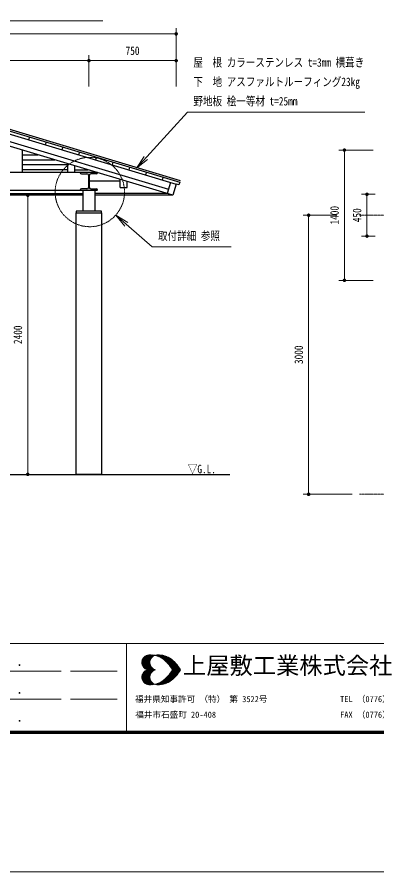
# Model space of a CAD drawing. Units: millimetres at full size, sheet at 1:40, with parts at other scales. Extents: x -800 to 17600, y -600 to 12480.
# Drawn here: x 5219 to 8311, y -600 to 6751 of the extents above; entities that cross this region are included whole.
import ezdxf
from ezdxf.enums import TextEntityAlignment as Align

# ---------------------------------------------------------------- set-up
doc = ezdxf.new("R2010")
doc.units = ezdxf.units.MM
doc.header["$LTSCALE"] = 40
doc.linetypes.add('USER1', pattern=[0.24, 0.15, -0.0375, 0.015, -0.0375])
doc.linetypes.add('USER2', pattern=[0.2925, 0.15, -0.0375, 0.015, -0.0375, 0.015, -0.0375])
for name, color, linetype, lineweight in [('D-BMK\u3000構造物基準線(中心線等)', 2, 'USER1', 13), ('D-STR-DIM\u3000寸法線、寸法値', 7, 'Continuous', 13), ('D-STR-HTXT\u3000旗上げ', 7, 'Continuous', 13), ('D-STR-TXT\u3000文字列', 7, 'Continuous', 13), ('D-STR\u3000構造物外形線', 1, 'Continuous', 25), ('D-TTL', 7, 'Continuous', 70), ('D-TTL-FRAM', 7, 'Continuous', 13), ('D-TTL-TXT', 7, 'Continuous', 13), ('V-nasSTD', 5, 'Continuous', 13)]:
    doc.layers.add(name, color=color, linetype=linetype, lineweight=lineweight)
doc.styles.add('ＭＳ ゴシック', font='')
doc.styles.get('ＭＳ ゴシック').set_extended_font_data('MS Gothic')

# ---------------------------------------------------------------- blocks, each defined once
blk = doc.blocks.new('filled_dot')
at = {"color": 0, "linetype": 'Continuous', "lineweight": -2, "const_width": 1.25}
blk.add_lwpolyline([(-0.625, 0, 1), (0.625, 0, 1)], format="xyb", close=True, dxfattribs=at)
blk = doc.blocks.new('open_arrow')
at = {"color": 0, "linetype": 'Continuous', "lineweight": -2}
blk.add_lwpolyline([(7.5, 1.25), (0, 0), (7.5, -1.25)], dxfattribs=at)

msp = doc.modelspace()

# ---------------------------------------------------------------- linework, layer by layer
at = {"layer": 'D-BMK\u3000構造物基準線(中心線等)'}
for p, q in [((8161.7, 5047.23), (12043.09, 5047.23)), ((8161.7, 2647.23), (12043.09, 2647.23))]:
    msp.add_line(p, q, dxfattribs=at)
at = {"layer": 'D-STR-DIM\u3000寸法線、寸法値'}
for p, q in [((6586.13, 6153.68), (6586.13, 6654.39)), ((2086.13, 6606.39), (6586.13, 6606.39)), ((5836.13, 6153.68), (5836.13, 6424.46)), ((5836.13, 6153.68), (5836.13, 6424.46)), ((6586.13, 6153.68), (6586.13, 6424.46)), ((2836.13, 6376.46), (5836.13, 6376.46)), ((5836.13, 6376.46), (6586.13, 6376.46)), ((8278.4, 5607.23), (7984.18, 5607.23)), ((8032.18, 5607.23), (8032.18, 4487.23)), ((8295.07, 5227.23), (8177.88, 5227.23)), ((8225.88, 5227.23), (8225.88, 4867.23)), ((5351.74, 5218.93), (5262.78, 5218.93)), ((5310.78, 5218.93), (5310.78, 2818.93)), ((7968.18, 5047.23), (7676.75, 5047.23)), ((7724.75, 5047.23), (7724.75, 2647.23)), ((8295.07, 4867.23), (8177.88, 4867.23)), ((8278.4, 4487.23), (7984.18, 4487.23)), ((5351.74, 2818.93), (5262.78, 2818.93)), ((8097.7, 2647.23), (7676.75, 2647.23))]:
    msp.add_line(p, q, dxfattribs=at)
at = {"layer": 'D-STR-HTXT\u3000旗上げ'}
for points in [[(4366.13, 5645.12), (5121.05, 6718.22), (5137.05, 6718.22), (5956.04, 6718.22), (5624.93, 6718.22)], [(6244.74, 5450.45), (6682.77, 5933.42), (6698.77, 5933.42), (8206.88, 5933.42), (7626.81, 5933.42)], [(6066.43, 5047.82), (6378.53, 4775.27), (6394.53, 4775.27), (7057.49, 4775.27), (6726.01, 4775.27)]]:
    msp.add_lwpolyline(points, dxfattribs=at)
at = {"layer": 'D-STR-TXT\u3000文字列', "linetype": 'USER2'}
msp.add_circle((5844.15, 5246.7), 298.27, dxfattribs=at)
at = {"layer": 'D-STR\u3000構造物外形線'}
for p, q in [((4340.44, 6030.18), (6621.57, 5345.84)), ((4336.13, 5927.07), (6520.99, 5271.61)), ((5324.19, 5719.39), (5317.01, 5695.45)), ((5467.86, 5676.29), (5460.68, 5652.35)), ((5266.13, 5413.93), (5266.13, 5606.31)), ((5611.54, 5633.19), (5604.35, 5609.24)), ((5755.21, 5590.09), (5748.03, 5566.14)), ((5266.13, 5566.14), (5400.02, 5566.14)), ((5266.13, 5523.04), (5543.69, 5523.04)), ((5898.89, 5546.98), (5891.7, 5523.04)), ((5656.13, 5479.94), (5266.13, 5479.94)), ((5656.13, 5413.93), (5656.13, 5489.31)), ((5716.13, 5413.93), (5716.13, 5471.31)), ((6042.56, 5503.88), (6035.38, 5479.94)), ((6186.23, 5460.78), (6179.05, 5436.83)), ((5911.13, 5413.93), (2761.13, 5413.93)), ((5656.13, 5436.83), (5266.13, 5436.83)), ((5716.13, 5436.83), (5831.04, 5436.83)), ((5771.13, 5403.93), (5819.63, 5403.93)), ((5832.63, 5390.93), (5832.63, 5286.93)), ((5839.63, 5390.93), (5839.63, 5286.93)), ((5901.13, 5403.93), (5852.63, 5403.93)), ((6329.91, 5417.68), (6322.72, 5393.73)), ((6473.58, 5374.58), (6466.4, 5350.63)), ((5839.63, 5343.45), (6106.13, 5343.45)), ((6106.13, 5285.98), (6106.13, 5354.31)), ((6166.13, 5285.98), (6166.13, 5336.31)), ((6538.24, 5329.08), (6509.5, 5233.3)), ((2761.13, 5263.93), (5911.13, 5263.93)), ((2886.13, 5233.3), (5786.13, 5233.3)), ((5819.63, 5273.93), (5771.13, 5273.93)), ((5786.13, 5080.93), (5786.13, 5263.93)), ((5852.63, 5273.93), (5901.13, 5273.93)), ((5886.13, 5263.93), (5886.13, 5080.93)), ((6509.5, 5233.3), (5886.13, 5233.3)), ((6106.13, 5285.98), (6166.13, 5285.98)), ((5786.13, 5218.93), (2886.13, 5218.93)), ((6557.39, 5218.93), (5886.13, 5218.93)), ((2944.28, 2818.93), (7047.75, 2818.93))]:
    msp.add_line(p, q, dxfattribs=at)
for points in [[(4336.13, 6015.81), (6617.26, 5331.47), (6610.07, 5307.53), (6586.13, 5314.71)], [(4336.13, 5989.71), (6586.13, 5314.71), (6557.39, 5218.93), (4336.13, 5885.31)]]:
    msp.add_lwpolyline(points, dxfattribs=at)
for points in [[(5727.98, 5068.93), (5944.28, 5068.93), (5944.28, 5080.93), (5727.98, 5080.93)], [(5944.28, 2818.93), (5727.98, 2818.93), (5727.98, 5068.93), (5944.28, 5068.93)]]:
    msp.add_lwpolyline(points, close=True, dxfattribs=at)
for centre, radius, start, end in [((5771.13, 5413.93), 10, 180, 270), ((5819.63, 5390.93), 13, 0, 90), ((5852.63, 5390.93), 13, 90, 180), ((5901.13, 5413.93), 10, 270, 0), ((5771.13, 5263.93), 10, 90, 180), ((5819.63, 5286.93), 13, 270, 0), ((5852.63, 5286.93), 13, 180, 270), ((5901.13, 5263.93), 10, 0, 90)]:
    msp.add_arc(centre, radius, start, end, dxfattribs=at)
at = {"layer": 'D-TTL'}
msp.add_lwpolyline([(600, 600), (600, 11280), (16200, 11280), (16200, 600)], close=True, dxfattribs=at)
at = {"layer": 'D-TTL-FRAM'}
for p, q in [((600, 1364.88), (16200, 1364.88)), ((6158.45, 1364.88), (6158.45, 600)), ((5598.45, 1124.88), (4598.45, 1124.88)), ((5678.45, 1124.88), (6078.45, 1124.88)), ((5598.45, 884.88), (4598.45, 884.88)), ((5678.45, 884.88), (6078.45, 884.88))]:
    msp.add_line(p, q, dxfattribs=at)
at = {"layer": 'D-TTL-TXT'}
for p, q in [((6290.79, 1201.56), (6354.95, 1265.73)), ((6291.62, 1192.4), (6364.95, 1265.73)), ((6291.62, 1211.56), (6344.95, 1264.89)), ((6293.29, 1184.9), (6374.12, 1265.73)), ((6294.96, 1177.4), (6382.45, 1264.89)), ((6295.79, 1224.89), (6331.62, 1261.56)), ((6298.29, 1171.56), (6391.62, 1264.06)), ((6315.79, 1252.39), (6359.12, 1209.06)), ((6321.62, 1255.73), (6360.79, 1216.56)), ((6327.45, 1259.89), (6363.29, 1224.06)), ((6334.12, 1262.39), (6365.79, 1230.73)), ((6341.62, 1264.89), (6369.12, 1236.56)), ((6349.95, 1265.73), (6373.29, 1241.56)), ((6359.12, 1265.73), (6377.45, 1247.39)), ((6368.29, 1265.73), (6382.45, 1251.56)), ((6378.29, 1265.73), (6388.29, 1255.73)), ((6388.29, 1264.89), (6394.12, 1259.06)), ((6396.62, 1259.89), (6399.12, 1263.23)), ((6399.95, 1262.39), (6400.79, 1262.39)), ((6406.62, 1261.56), (6410.79, 1264.89)), ((6407.45, 1264.89), (6411.62, 1259.89)), ((6414.12, 1259.06), (6420.79, 1265.73)), ((6416.62, 1264.89), (6425.79, 1255.73)), ((6421.62, 1257.39), (6430.79, 1265.73)), ((6425.79, 1264.89), (6439.95, 1250.73)), ((6429.12, 1254.89), (6439.95, 1265.73)), ((6434.95, 1265.73), (6459.12, 1240.73)), ((6435.79, 1252.39), (6449.12, 1265.73)), ((6442.45, 1249.06), (6457.45, 1264.06)), ((6444.12, 1264.89), (6571.62, 1138.23)), ((6448.29, 1245.73), (6464.95, 1263.23)), ((6454.12, 1264.89), (6580.78, 1138.23)), ((6454.95, 1243.23), (6473.28, 1261.56)), ((6460.79, 1239.06), (6480.78, 1259.89)), ((6464.95, 1263.23), (6589.95, 1138.23)), ((6465.78, 1235.73), (6488.28, 1257.39)), ((6471.62, 1231.56), (6495.78, 1255.73)), ((6476.62, 1261.56), (6599.95, 1138.23)), ((6476.62, 1227.39), (6502.45, 1252.39)), ((6482.45, 1223.23), (6509.12, 1249.89)), ((6489.95, 1257.39), (6609.11, 1138.23)), ((6504.12, 1252.39), (6618.28, 1138.23)), ((6290.79, 1202.4), (6354.95, 1138.23)), ((6291.62, 1210.73), (6364.95, 1138.23)), ((6291.62, 1191.56), (6345.79, 1138.23)), ((6293.29, 1218.23), (6374.12, 1138.23)), ((6294.96, 1179.9), (6334.12, 1139.9)), ((6295.79, 1225.73), (6383.29, 1138.23)), ((6299.12, 1231.56), (6392.45, 1138.23)), ((6301.62, 1238.23), (6364.12, 1176.56)), ((6301.62, 1164.9), (6365.79, 1229.06)), ((6305.79, 1159.9), (6360.79, 1214.9)), ((6306.62, 1243.23), (6359.95, 1189.9)), ((6309.96, 1154.9), (6359.12, 1204.06)), ((6310.79, 1248.23), (6359.12, 1199.9)), ((6314.96, 1150.73), (6359.12, 1194.9)), ((6320.79, 1146.56), (6361.62, 1187.4)), ((6326.62, 1143.23), (6363.29, 1179.9)), ((6487.45, 1219.06), (6514.95, 1247.39)), ((6492.45, 1214.9), (6521.62, 1244.06)), ((6496.62, 1209.9), (6527.45, 1240.73)), ((6501.62, 1205.73), (6533.28, 1236.56)), ((6506.62, 1200.73), (6538.28, 1233.23)), ((6510.78, 1195.73), (6544.12, 1229.06)), ((6515.78, 1190.73), (6549.12, 1224.06)), ((6519.95, 1185.73), (6554.12, 1219.9)), ((6522.45, 1243.23), (6614.11, 1152.4)), ((6524.12, 1180.73), (6559.12, 1215.73)), ((6528.28, 1175.73), (6564.12, 1211.56)), ((6532.45, 1170.73), (6569.12, 1206.56)), ((6536.62, 1164.9), (6574.12, 1201.56)), ((6540.78, 1159.9), (6578.28, 1197.4)), ((6544.12, 1154.06), (6582.45, 1192.4)), ((6548.28, 1148.23), (6587.45, 1187.4)), ((6551.62, 1142.4), (6591.62, 1182.4)), ((6556.62, 1138.23), (6595.78, 1177.4)), ((6560.78, 1214.9), (6583.28, 1191.56)), ((6290.79, 1073.23), (6354.95, 1137.4)), ((6291.62, 1064.9), (6364.95, 1137.4)), ((6291.62, 1084.06), (6345.79, 1137.4)), ((6293.29, 1057.4), (6374.12, 1137.4)), ((6294.96, 1095.73), (6334.12, 1135.73)), ((6295.79, 1049.9), (6383.29, 1137.4)), ((6298.29, 1104.06), (6391.62, 1011.57)), ((6299.12, 1044.07), (6392.45, 1137.4)), ((6301.62, 1110.73), (6365.79, 1046.57)), ((6305.79, 1115.73), (6360.79, 1060.73)), ((6309.96, 1120.73), (6359.12, 1071.57)), ((6314.96, 1124.9), (6359.12, 1080.73)), ((6320.79, 1129.06), (6361.62, 1088.23)), ((6326.62, 1132.4), (6363.29, 1095.73)), ((6333.29, 1139.9), (6365.79, 1173.23)), ((6333.29, 1135.73), (6365.79, 1102.4)), ((6339.95, 1138.23), (6369.12, 1166.56)), ((6339.95, 1137.4), (6369.12, 1109.06)), ((6349.95, 1138.23), (6373.29, 1161.56)), ((6349.95, 1137.4), (6373.29, 1114.06)), ((6359.12, 1138.23), (6377.45, 1156.56)), ((6359.12, 1137.4), (6377.45, 1119.06)), ((6368.29, 1138.23), (6381.62, 1151.56)), ((6368.29, 1137.4), (6381.62, 1124.06)), ((6377.45, 1138.23), (6387.45, 1147.4)), ((6377.45, 1137.4), (6387.45, 1128.23)), ((6387.45, 1138.23), (6393.29, 1144.06)), ((6387.45, 1137.4), (6393.29, 1131.56)), ((6396.62, 1138.23), (6399.95, 1140.73)), ((6396.62, 1137.4), (6399.95, 1134.9)), ((6399.12, 1140.73), (6402.45, 1138.23)), ((6399.12, 1134.9), (6402.45, 1137.4)), ((6405.79, 1138.23), (6406.62, 1138.23)), ((6405.79, 1137.4), (6406.62, 1137.4)), ((6444.12, 1010.73), (6571.62, 1137.4)), ((6454.12, 1010.73), (6580.78, 1137.4)), ((6464.95, 1012.4), (6589.95, 1137.4)), ((6476.62, 1014.07), (6599.95, 1137.4)), ((6489.95, 1018.23), (6609.11, 1137.4)), ((6504.12, 1023.23), (6618.28, 1137.4)), ((6522.45, 1032.4), (6614.11, 1123.23)), ((6532.45, 1104.9), (6569.12, 1069.07)), ((6536.62, 1110.73), (6574.12, 1074.07)), ((6540.78, 1159.06), (6561.62, 1138.23)), ((6540.78, 1116.56), (6561.62, 1137.4)), ((6540.78, 1115.73), (6578.28, 1078.23)), ((6544.12, 1121.56), (6582.45, 1083.23)), ((6548.28, 1127.4), (6587.45, 1088.23)), ((6551.62, 1133.23), (6591.62, 1093.23)), ((6556.62, 1137.4), (6595.78, 1098.23)), ((6565.78, 1138.23), (6599.95, 1171.56)), ((6565.78, 1137.4), (6599.95, 1104.06)), ((6575.78, 1138.23), (6604.12, 1166.56)), ((6575.78, 1137.4), (6604.12, 1109.06)), ((6584.95, 1138.23), (6608.28, 1160.73)), ((6584.95, 1137.4), (6608.28, 1114.9)), ((6594.12, 1138.23), (6611.61, 1155.73)), ((6594.12, 1137.4), (6611.61, 1119.9)), ((6603.28, 1138.23), (6615.78, 1149.9)), ((6603.28, 1137.4), (6615.78, 1125.73)), ((6613.28, 1138.23), (6619.11, 1144.06)), ((6613.28, 1137.4), (6619.11, 1131.56)), ((6622.45, 1138.23), (6623.28, 1138.23)), ((6622.45, 1137.4), (6623.28, 1137.4)), ((6290.79, 1074.07), (6354.95, 1009.9)), ((6291.62, 1083.23), (6364.95, 1009.9)), ((6291.62, 1064.07), (6344.95, 1010.73)), ((6293.29, 1090.73), (6374.12, 1009.9)), ((6294.96, 1098.23), (6382.45, 1010.73)), ((6295.79, 1050.73), (6331.62, 1014.07)), ((6301.62, 1037.4), (6364.12, 1099.06)), ((6306.62, 1032.4), (6359.95, 1085.73)), ((6310.79, 1027.4), (6359.12, 1075.73)), ((6315.79, 1023.23), (6359.12, 1066.57)), ((6321.62, 1019.9), (6360.79, 1059.07)), ((6327.45, 1015.73), (6363.29, 1051.57)), ((6334.12, 1013.23), (6365.79, 1044.9)), ((6341.62, 1010.73), (6369.12, 1039.07)), ((6349.95, 1009.9), (6373.29, 1034.07)), ((6434.95, 1009.9), (6459.12, 1034.9)), ((6448.29, 1029.9), (6464.95, 1012.4)), ((6454.95, 1032.4), (6473.28, 1014.07)), ((6460.79, 1036.57), (6480.78, 1015.73)), ((6465.78, 1039.9), (6488.28, 1018.23)), ((6471.62, 1044.07), (6495.78, 1019.9)), ((6476.62, 1048.23), (6502.45, 1023.23)), ((6482.45, 1052.4), (6509.12, 1025.73)), ((6487.45, 1056.57), (6514.95, 1028.23)), ((6492.45, 1060.73), (6521.62, 1031.57)), ((6496.62, 1065.73), (6527.45, 1034.9)), ((6501.62, 1069.9), (6533.28, 1039.07)), ((6506.62, 1074.9), (6538.28, 1042.4)), ((6510.78, 1079.9), (6544.12, 1046.57)), ((6515.78, 1084.9), (6549.12, 1051.57)), ((6519.95, 1089.9), (6554.12, 1055.73)), ((6524.12, 1094.9), (6559.12, 1059.9)), ((6528.28, 1099.9), (6564.12, 1064.07)), ((6560.78, 1060.73), (6583.28, 1084.06)), ((6359.12, 1009.9), (6377.45, 1028.23)), ((6368.29, 1009.9), (6382.45, 1024.07)), ((6378.29, 1009.9), (6388.29, 1019.9)), ((6388.29, 1010.73), (6394.12, 1016.57)), ((6396.62, 1015.73), (6399.12, 1012.4)), ((6399.95, 1013.23), (6400.79, 1013.23)), ((6406.62, 1014.07), (6410.79, 1010.73)), ((6407.45, 1010.73), (6411.62, 1015.73)), ((6414.12, 1016.57), (6420.79, 1009.9)), ((6416.62, 1010.73), (6425.79, 1019.9)), ((6421.62, 1018.23), (6430.79, 1009.9)), ((6425.79, 1010.73), (6439.95, 1024.9)), ((6429.12, 1020.73), (6439.95, 1009.9)), ((6435.79, 1023.23), (6449.12, 1009.9)), ((6442.45, 1026.57), (6457.45, 1011.57))]:
    msp.add_line(p, q, dxfattribs=at)
for centre, radius, start, end in [((6356.44, 1201.38), 65.57, 105.2024, 254.7976), ((6364.74, 1078.44), 187.96, 58.71735, 97.79751), ((6424.91, 1201.38), 65.57, 105.2024, 254.7976), ((6433.21, 1078.44), 187.96, 58.71735, 97.79751), ((6267.99, 967.68), 333.81, 30.69974, 54.3922), ((6336.46, 967.68), 333.81, 30.69974, 54.3922), ((6356.44, 1074.83), 65.57, 105.2024, 254.7976), ((6424.91, 1074.83), 65.57, 105.2024, 254.7976), ((6267.99, 1308.53), 333.81, 305.6078, 329.30026), ((6336.46, 1308.53), 333.81, 305.6078, 329.30026), ((6364.74, 1197.77), 187.96, 262.20249, 301.28265), ((6433.21, 1197.77), 187.96, 262.20249, 301.28265)]:
    msp.add_arc(centre, radius, start, end, dxfattribs=at)
at = {"layer": 'V-nasSTD'}
msp.add_lwpolyline([(-800, -600), (-800, 12480), (17600, 12480), (17600, -600)], close=True, dxfattribs=at)

# ---------------------------------------------------------------- block references
at = {"layer": 'D-STR-DIM\u3000寸法線、寸法値', "xscale": 12, "yscale": 12}
for p, rotation in [((6586.13, 6606.39), 180), ((5836.13, 6376.46), 180), ((6586.13, 6376.46), 180), ((8032.18, 5607.23), 270), ((5310.78, 5218.93), 270), ((8225.88, 5227.23), 270), ((7724.75, 5047.23), 270), ((8225.88, 4867.23), 90), ((8032.18, 4487.23), 90), ((5310.78, 2818.93), 90), ((7724.75, 2647.23), 90)]:
    msp.add_blockref('filled_dot', p, dxfattribs=dict(at, rotation=rotation))
msp.add_blockref('filled_dot', (5836.13, 6376.46), dxfattribs=at)
at = {"layer": 'D-STR-HTXT\u3000旗上げ', "xscale": 16, "yscale": 16}
for p, rotation in [((6244.74, 5450.45), 47.8), ((6066.43, 5047.82), 318.9)]:
    msp.add_blockref('open_arrow', p, dxfattribs=dict(at, rotation=rotation))

# ---------------------------------------------------------------- texts
at = {"layer": 'D-STR-DIM\u3000寸法線、寸法値', "style": 'ＭＳ ゴシック', "width": 0.8}
msp.add_text('750', height=73.31, dxfattribs=at).set_placement((6211.13, 6461.97), align=Align.MIDDLE_CENTER)
for s, p in [('1400', (7946.67, 5047.23)), ('450', (8140.37, 5047.23)), ('2400', (5225.27, 4018.93)), ('3000', (7639.24, 3847.23))]:
    msp.add_text(s, height=73.31, rotation=90, dxfattribs=at).set_placement(p, align=Align.MIDDLE_CENTER)
at = {"layer": 'D-STR-HTXT\u3000旗上げ', "style": 'ＭＳ ゴシック', "width": 0.8}
for s, p in [('屋\u3000根 カラーステンレス t=3mm 横葺き', (6734.28, 6302.27)), ('下\u3000地 アスファルトルーフィング23kg', (6734.28, 6135.6)), ('野地板 桧一等材 t=25mm', (6734.28, 5968.93)), ('取付詳細 参照', (6430.04, 4810.78))]:
    msp.add_text(s, height=73.31, dxfattribs=at).set_placement(p, align=Align.BOTTOM_LEFT)
at = {"layer": 'D-STR-TXT\u3000文字列', "style": 'ＭＳ ゴシック', "width": 0.8}
msp.add_text('▽G.L.', height=73.31, dxfattribs=at).set_placement((6686, 2805.94), align=Align.BOTTOM_LEFT)
at = {"layer": 'D-TTL-FRAM', "style": 'ＭＳ ゴシック'}
for p in [(5209.99, 1145.68), (5209.99, 905.68), (5209.99, 665.68)]:
    msp.add_text('.', height=87.98, dxfattribs=at).set_placement(p, align=Align.BOTTOM_LEFT)
at = {"layer": 'D-TTL-TXT', "style": 'ＭＳ ゴシック'}
for s, height, p in [('上屋敷工業株式会社', 146.6, (6644.53, 1057.64)), ('福井県知事許可 （特） 第 3522号', 52.79, (6232.59, 843.96)), ('TEL （0776） 56-2310 （代）', 52.79, (7995.2, 843.96)), ('福井市石盛町 20-408', 52.79, (6234.05, 709.63)), ('FAX （0776） 56-0917', 52.79, (7995.2, 709.63))]:
    msp.add_text(s, height=height, dxfattribs=at).set_placement(p, align=Align.BOTTOM_LEFT)

doc.saveas('drawing.dxf')
